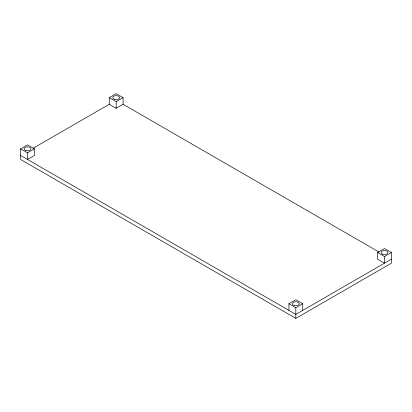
<?xml version="1.0" encoding="UTF-8"?>
<svg xmlns="http://www.w3.org/2000/svg" width="412" height="412" viewBox="0 0 412 412"><rect width="100%" height="100%" fill="white"/><g stroke="black" fill="none" stroke-linecap="round" stroke-linejoin="round"><path stroke-width="0.62" d="M377.588 252.546L384.494 256.537L384.494 263.18L377.588 259.194L377.588 252.546L384.494 248.56L391.4 252.546L391.4 263.18L295.831 318.358L20.6 159.454L20.6 148.82L27.506 144.833L34.412 148.82L34.412 155.463L27.506 159.454L27.506 152.806L34.412 148.82M33.068 148.268L109.262 104.277L109.262 97.629L116.169 93.642L123.075 97.629L123.075 104.277L378.922 251.99M109.262 97.629L116.169 101.62L123.075 97.629M109.262 104.277L116.169 108.263L123.075 104.277M288.925 310.38L288.925 303.737L295.831 299.745L302.738 303.737L302.738 310.38M288.925 303.737L295.831 307.723L302.738 303.737M384.494 256.537L391.4 252.546M391.4 259.194L295.831 314.371L20.6 155.463M20.6 148.82L27.506 152.806M295.831 307.723L295.831 318.358M116.169 101.62L116.169 108.263M294.122 305.447A3.42 1.972 0 0 0 299.251 303.737A3.42 1.972 0 0 0 294.122 302.027A3.42 1.972 0 0 0 294.122 305.447M382.485 254.147A3.42 1.972 0 0 0 387.893 252.752A3.42 1.972 0 0 0 383.098 250.743A3.42 1.972 0 0 0 382.485 254.147M25.796 150.529A3.42 1.972 0 0 0 30.926 148.82A3.42 1.972 0 0 0 25.796 147.11A3.42 1.972 0 0 0 25.796 150.529M114.459 99.338A3.42 1.972 0 0 0 119.588 97.629A3.42 1.972 0 0 0 114.459 95.924A3.42 1.972 0 0 0 114.459 99.338"/></g></svg>
